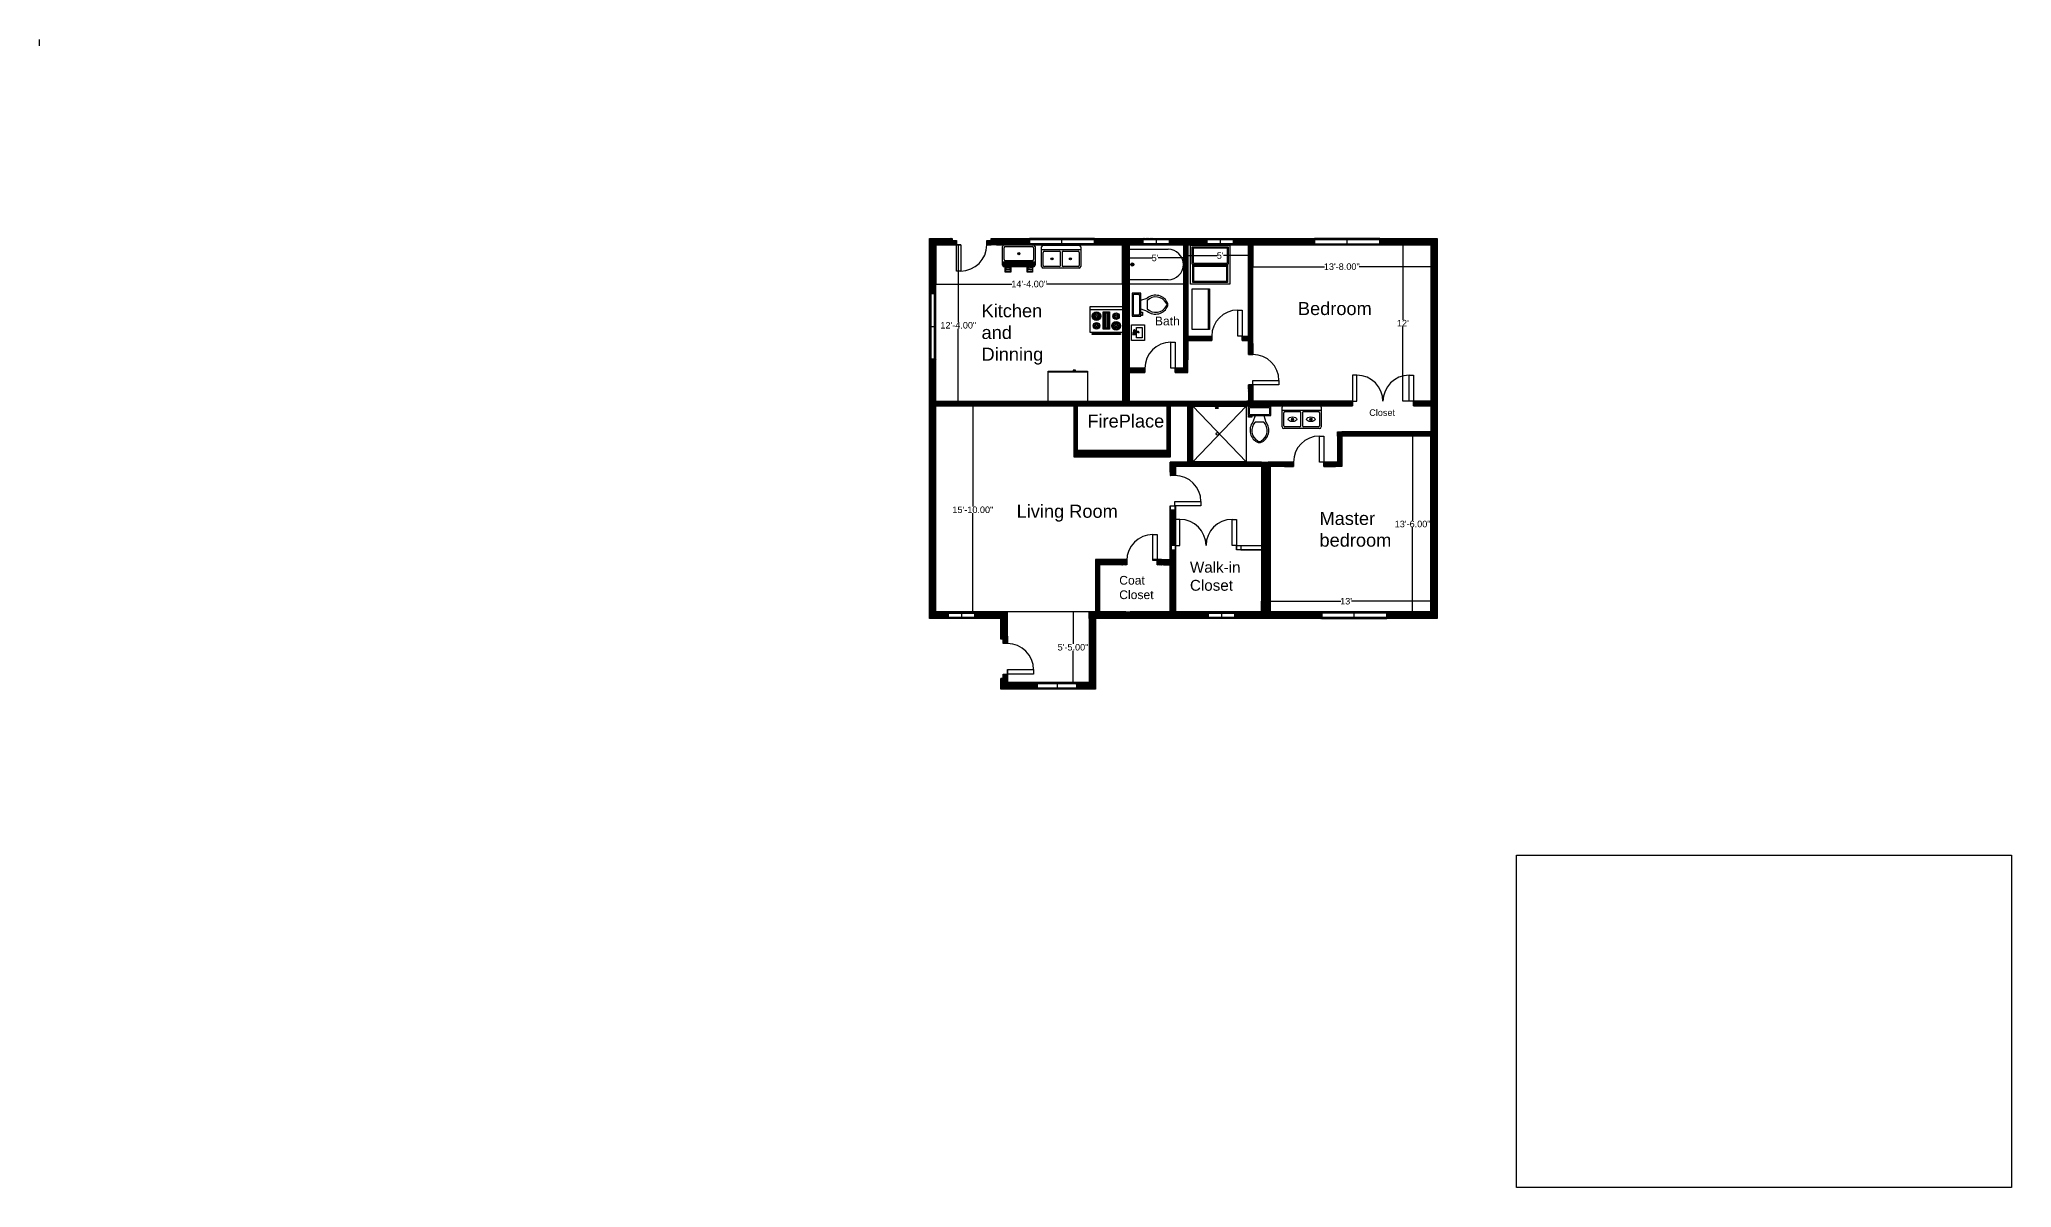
# Model space of a CAD drawing. Header units: inches. Extents: x -698 to 1119, y -392 to 665.
import ezdxf

# ---------------------------------------------------------------- set-up
doc = ezdxf.new("R2010")
doc.units = ezdxf.units.IN
doc.header["$MEASUREMENT"] = 0
for name, color, linetype in [('Dimen', 3, 'Continuous'), ('Door', 240, 'Continuous'), ('Hatches', 8, 'Continuous'), ('Offset', 2, 'Continuous'), ('Text', 7, 'Continuous'), ('Window', 40, 'Continuous')]:
    doc.layers.add(name, color=color, linetype=linetype)
doc.styles.get("Standard").update_dxf_attribs({"font": 'arial.ttf', "height": 6})
doc.dimstyles.get("Standard").update_dxf_attribs({"dimtxt": 10, "dimasz": 0.18, "dimexe": 0.18, "dimexo": 0.0625, "dimgap": 0.09, "dimtad": 0, "dimtih": 1, "dimtoh": 1, "dimzin": 0, "dimdsep": 46, "dimlunit": 3, "dimtxsty": 'Standard', "dimcen": 0.09, "dimadec": 0, "dimazin": 0, "dimtfac": 1, "dimtofl": 0, "dimtmove": 0, "dimatfit": 3, "dimfxl": 1, "dimtolj": 1, "dimtzin": 0, "dimarcsym": 0})
pattern_1 = [(45, (990.8788, -37.658), (-0.6187184, 0.6187184), []), (135, (990.8788, -37.658), (-0.6187184, -0.6187184), [])]

# ---------------------------------------------------------------- blocks, each defined once
blk = doc.blocks.new('window 4')
at = {"layer": 'Window'}
for p, q in [((0, 6), (-60, 6)), ((-60, 6), (-60, 0)), ((0, 4.8), (-60, 4.8)), ((-60, 1.2), (0, 1.2)), ((-60, 0), (0, 0)), ((-30, 1.2), (-30, 4.8)), ((0, 0), (0, 6))]:
    blk.add_line(p, q, dxfattribs=at)
blk = doc.blocks.new('window 5')
at = {"layer": 'Window'}
for p, q in [((-24, 6), (0, 6)), ((-24, 0), (-24, 6)), ((-24, 5), (0, 5)), ((0, 1), (-24, 1)), ((0, 0), (-24, 0)), ((-12, 5), (-12, 1)), ((0, 6), (0, 0))]:
    blk.add_line(p, q, dxfattribs=at)
blk = doc.blocks.new('Range-Oven - 30 in top')
for p, q in [((0, -3), (30, -3)), ((12, -6), (18, -6)), ((13, -20), (13, -6)), ((14, -6), (14, -20)), ((15, -20), (15, -6)), ((16, -6), (16, -20)), ((17, -20), (17, -6)), ((6, -24), (6, -25)), ((8, -25), (8, -24)), ((18, -20), (12, -20)), ((22, -25), (22, -24)), ((24, -24), (24, -25))]:
    blk.add_line(p, q)
for points in [[(0, -24), (0, 0), (30, 0), (30, -24)], [(12, -21), (12, -5), (18, -5), (18, -21)], [(2, -26), (2, -25), (28, -25), (28, -26)]]:
    blk.add_lwpolyline(points, close=True)
for centre, radius in [((6, -9), 4), ((6, -9), 3), ((6, -18), 3), ((6, -9), 2), ((6, -18), 2), ((6, -9), 1), ((6, -18), 1), ((24, -18), 4), ((24, -9), 3), ((24, -18), 3), ((24, -9), 2), ((24, -18), 2), ((24, -9), 1), ((24, -18), 1)]:
    blk.add_circle(centre, radius)
blk = doc.blocks.new('Sink-double - 36 in top')
for p, q in [((-18, -4), (18, -4)), ((-0.75, -18.5), (-0.75, -6.5)), ((0.75, -6.5), (0.75, -18.5))]:
    blk.add_line(p, q)
for points in [[(-16.5, 0), (16.5, 0)], [(-18, -19.5), (-18, -1.5)], [(-16.5, -18.5), (-16.5, -6.5)], [(-15.5, -5.5), (-1.75, -5.5)], [(1.75, -5.5), (15.5, -5.5)], [(16.5, -6.5), (16.5, -18.5)], [(18, -1.5), (18, -19.5)], [(16.5, -21), (-16.5, -21)], [(-1.75, -19.5), (-15.5, -19.5)], [(15.5, -19.5), (1.75, -19.5)]]:
    blk.add_lwpolyline(points)
for centre, radius in [((-8.5, -12.5), 1), ((-8.5, -12.5), 0.5), ((8.5, -12.5), 1), ((8.5, -12.5), 0.5)]:
    blk.add_circle(centre, radius)
for centre, radius, start, end in [((-16.5, -1.5), 1.5, 90, 180), ((16.5, -1.5), 1.5, 0, 90), ((-15.5, -6.5), 1, 90, 180), ((-1.75, -6.5), 1, 0, 90), ((1.75, -6.5), 1, 90, 180), ((15.5, -6.5), 1, 0, 90), ((-16.5, -19.5), 1.5, 180, 270), ((-15.5, -18.5), 1, 180, 270), ((-1.75, -18.5), 1, 270, 0), ((1.75, -18.5), 1, 180, 270), ((15.5, -18.5), 1, 270, 0), ((16.5, -19.5), 1.5, 270, 0)]:
    blk.add_arc(centre, radius, start, end)
blk = doc.blocks.new('Refrigerator-2 door - 36 in top')
for p, q in [((0, -26.999999), (36, -26.999999)), ((11, -27.999999), (11, -28.999999)), ((11, -28.999999), (13, -28.999999)), ((12, -26.999999), (12, -28.999999)), ((13, -28.999999), (13, -27.999999))]:
    blk.add_line(p, q)
blk.add_lwpolyline([(0, -27.999999), (0, 0), (36, 0), (36, -27.999999)], close=True)
blk = doc.blocks.new('Light Switch - Dual')
for p, q in [((-2.25, 4.75), (-2.5, 5)), ((-2.25, 0.25), (-2.5, 0)), ((-2.25, 4.75), (2.25, 4.75)), ((-2.25, 0.25), (-2.25, 4.75)), ((2.25, 0.25), (-2.25, 0.25)), ((-0.7854, 2.5), (-1.2183, 2.5)), ((-0.875, 4), (-1.125, 4)), ((-0.875, 1), (-1.125, 1)), ((0.7854, 2.5), (1.2182, 2.5)), ((0.875, 4), (1.125, 4)), ((0.875, 1), (1.125, 1)), ((2.25, 4.75), (2.5, 5)), ((2.25, 4.75), (2.25, 0.25)), ((2.25, 0.25), (2.5, 0))]:
    blk.add_line(p, q)
for points in [[(-2.5, 0), (-2.5, 5), (2.5, 5), (2.5, 0)], [(-0.78, 3.125), (-0.78, 2), (-1.22, 2), (-1.22, 3.125)], [(0.78, 1.875), (0.78, 3), (1.22, 3), (1.22, 1.875)]]:
    blk.add_lwpolyline(points, close=True)
for points in [[(-0.7818, 3), (-0.75, 3), (-0.75, 2), (-1.25, 2), (-1.25, 3), (-1.2219, 3)], [(0.7817, 2), (0.75, 2), (0.75, 3), (1.25, 3), (1.25, 2), (1.2219, 2)]]:
    blk.add_lwpolyline(points)
for centre in [(-1, 4), (-1, 1), (1, 4), (1, 1)]:
    blk.add_circle(centre, 0.125)
blk = doc.blocks.new('Sink-single - 30 in top')
blk.add_line((-15, -3.999996), (15, -3.999996))
for points in [[(-13.5, 0), (13.5, 0)], [(-15, -18.499996), (-15, -1.5)], [(-13.5, -17.499996), (-13.5, -6.499996)], [(-12.5, -5.499996), (12.5, -5.499996)], [(13.5, -6.499996), (13.5, -17.499996)], [(15, -1.5), (15, -18.499996)], [(13.5, -19.999996), (-13.5, -19.999996)], [(12.5, -18.499996), (-12.5, -18.499996)]]:
    blk.add_lwpolyline(points)
for radius in [1, 0.5]:
    blk.add_circle((0, -11.999996), radius)
for centre, radius, start, end in [((-13.5, -1.5), 1.5, 90, 180), ((-12.5, -6.499996), 1, 90, 180), ((-12.5, -17.499996), 1, 180, 270), ((12.5, -6.499996), 1, 0, 90), ((12.5, -17.499996), 1, 270, 0), ((13.5, -1.5), 1.5, 0, 90), ((-13.5, -18.499996), 1.5, 180, 270), ((13.5, -18.499996), 1.5, 270, 0)]:
    blk.add_arc(centre, radius, start, end)
blk = doc.blocks.new('Bath Tub - 26 x 60 in.')
for p, q in [((8, -18), (10, -18)), ((9, -17), (9, -19))]:
    blk.add_line(p, q)
blk.add_lwpolyline([(0, -36), (0, 0), (60, 0), (60, -36)], close=True)
for points in [[(4, -30), (4, -6)], [(6, -4), (42, -4)], [(42, -32), (6, -32)]]:
    blk.add_lwpolyline(points)
for radius in [1.5, 1]:
    blk.add_circle((9, -18), radius)
for centre, radius, start, end in [((5.75, -5.75), 1.77, 81.8699, 188.1301), ((42, -18), 14, 270, 90), ((5.75, -30.25), 1.77, 171.8699, 278.1301)]:
    blk.add_arc(centre, radius, start, end)
blk = doc.blocks.new('Window - Wood Frame 36 x 36 in.')
for p, q in [((1.5, 18.5), (34.5, 18.5)), ((2.5, 19.5), (33.5, 19.5)), ((2, 17.5), (34, 17.5)), ((3, 16.5), (33, 16.5))]:
    blk.add_line(p, q)
blk.add_lwpolyline([(0, 0), (0, 36), (36, 36), (36, 0)], close=True)
for points in [[(1.5, 18.5), (1.5, 34.5), (34.5, 34.5), (34.5, 18.5)], [(2.5, 19.5), (2.5, 33.5), (33.5, 33.5), (33.5, 19.5)], [(34, 17.5), (34, 1.5), (2, 1.5), (2, 17.5)], [(33, 16.5), (33, 2.5), (3, 2.5), (3, 16.5)]]:
    blk.add_lwpolyline(points)
blk = doc.blocks.new('Toilet - top')
for p, q in [((-10, -8.5), (-8, -8.5)), ((-10, -9.5), (-10, -8.5)), ((-7, -9.5), (-10, -9.5)), ((-8, -8.5), (-8, -8)), ((-7, -8), (-7, -9.5)), ((-4, -8), (-6, -14)), ((4, -14), (-4, -14)), ((4, -8), (6, -14)), ((9.5, -6), (9.5, -2))]:
    blk.add_line(p, q)
blk.add_lwpolyline([(10.5, -8), (10.5, 0), (-10.5, 0), (-10.5, -8)], close=True)
for points in [[(-9.5, -2), (-9.5, -6)], [(8.5, -1), (-8.5, -1)], [(-8.5, -7), (8.5, -7)]]:
    blk.add_lwpolyline(points)
for centre, radius, start, end in [((-8.6, -1.9), 0.884, 81.8699, 188.1301), ((-8.6, -6.1), 0.884, 171.8699, 278.1301), ((3.5, -21.6), 12.2, 141.4691, 247.9714), ((4.2, -21.8), 11.3, 136.3677, 238.9468), ((-3.5, -21.6), 12.2, 292.0284, 38.5307), ((-4.2, -21.8), 11.3, 301.053, 43.6321), ((8.6, -1.9), 0.884, 351.8699, 98.1301), ((8.6, -6.1), 0.884, 261.8699, 8.1301), ((0, -27.9), 4, 245.7318, 294.2682), ((0, -29), 4, 254.8605, 285.1395)]:
    blk.add_arc(centre, radius, start, end)
blk = doc.blocks.new('Faucet - Bathroom side')
at = {"linetype": 'Continuous'}
for p, q in [((-1.625, 0), (-1.375, 0)), ((-1.375, 0), (1.375, 0)), ((-0.88366, 0.25), (0.88424, 0.25)), ((-0.625, 4.25), (0.375, 4.25)), ((0.375, 3.75), (-0.625, 3.75)), ((-0.625, 3), (3.375, 3)), ((-0.375, 1.625), (-0.625, 1.625)), ((-0.375, 1.375), (-0.625, 1.375)), ((0.48078, 0.75), (-0.47286, 0.75)), ((-0.375, 3), (-0.375, 3.5)), ((0.125, 3.5), (0.125, 3)), ((2.875, 2), (0.375, 2)), ((0.375, 1.625), (0.625, 1.625)), ((0.375, 1.375), (0.625, 1.375)), ((4.375, 1.5), (3.375, 1.5))]:
    blk.add_line(p, q, dxfattribs=at)
for points in [[(-0.625, 3.75), (-0.625, 4.25)], [(-0.375, 4.5), (0.125, 4.5)], [(0.125, 3.5), (-0.375, 3.5)], [(0.375, 4.25), (0.375, 3.75)]]:
    blk.add_lwpolyline(points, dxfattribs=at)
blk.add_lwpolyline([(-0.375, 1), (-0.375, 2), (0.375, 2), (0.375, 1)], close=True, dxfattribs=at)
for centre in [(-0.875, 1.5), (0, 1.5), (0.875, 1.5)]:
    blk.add_circle(centre, 0.27951, dxfattribs=at)
for centre, radius, start, end in [((3.45929, -0.0281), 5.08436, 143.4467, 179.6834), ((-1.75, 1.375), 1.42522, 285.2551, 344.7449), ((-0.38253, 4.2575), 0.24259, 88.22243, 181.7776), ((-0.38253, 3.7424), 0.24259, 178.2224, 271.7776), ((0.13252, 4.2575), 0.24259, 358.2224, 91.77757), ((0.13252, 3.7424), 0.24259, 268.2224, 1.777565), ((1.75, 1.375), 1.42522, 195.2551, 254.7449), ((-2.49562, -0.286), 3.38273, 9.709485, 29.48735), ((2.96867, 1.5936), 0.41699, 347.0192, 102.9808), ((2.70708, 1.4714), 1.66816, 0.9827695, 66.39737)]:
    blk.add_arc(centre, radius, start, end, dxfattribs=at)
blk = doc.blocks.new('window3')
at = {"layer": 'Window'}
for p, q in [((-36, 6), (0, 6)), ((-36, 0), (-36, 6)), ((-36, 5), (0, 5)), ((0, 1), (-36, 1)), ((0, 0), (-36, 0)), ((-17.9, 5), (-17.9, 1)), ((0, 6), (0, 0))]:
    blk.add_line(p, q, dxfattribs=at)
blk = doc.blocks.new('blog')
at = {"layer": 'Text'}
blk.add_lwpolyline([(-24.5, 25.7), (24.7, -25.5)], dxfattribs=at)
at = {"layer": 'Window'}
for p, q in [((-24.5, -25.5), (24.7, 25.7)), ((-2.1, 25.1), (-3.7, 23.7)), ((-3.7, 23.7), (-0.6, 23.7)), ((-0.6, 23.7), (-2.1, 25.1))]:
    blk.add_line(p, q, dxfattribs=at)
blk.add_lwpolyline([(-24.5, 25.7), (24.7, 25.7), (24.7, -25.5), (-24.5, -25.5)], close=True, dxfattribs=at)
blk.add_circle((-1.7, 0.1), 1.28, dxfattribs=at)
blk = doc.blocks.new('*D26')
at = {"layer": 'Defpoints', "color": 0, "transparency": 16777216}
for p in [(128.2, 475.7), (128.2, 327.7), (148.9, 327.7)]:
    blk.add_point(p, dxfattribs=at)
at = {"layer": 'Dimen', "color": 0, "lineweight": -2, "transparency": 16777216}
for p, q in [((128.3, 475.7), (149, 475.7)), ((148.9, 475.5), (148.9, 404.9)), ((148.9, 327.9), (148.9, 398.5)), ((128.3, 327.7), (149, 327.7))]:
    blk.add_line(p, q, dxfattribs=at)
at = {"layer": 'Dimen', "color": 0, "transparency": 16777216}
for points in [[(148.8, 475.5), (148.9, 475.5), (148.9, 475.7)], [(148.8, 327.9), (148.9, 327.9), (148.9, 327.7)]]:
    blk.add_solid(points, dxfattribs=at)
at = {"layer": 'Dimen', "color": 0, "transparency": 16777216, "insert": (148.9, 401.7), "char_height": 6, "attachment_point": 5}
blk.add_mtext('\\A1;12\'-4.00"', dxfattribs=at)
blk = doc.blocks.new('*D27')
at = {"layer": 'Defpoints', "color": 0, "transparency": 16777216}
for p in [(128.2, 475.7), (300.2, 475.7), (300.2, 439.7)]:
    blk.add_point(p, dxfattribs=at)
at = {"layer": 'Dimen', "color": 0, "lineweight": -2, "transparency": 16777216}
for p, q in [((128.2, 475.6), (128.2, 439.5)), ((300.2, 475.6), (300.2, 439.5)), ((128.4, 439.7), (198.3, 439.7)), ((300.1, 439.7), (230.2, 439.7))]:
    blk.add_line(p, q, dxfattribs=at)
at = {"layer": 'Dimen', "color": 0, "transparency": 16777216}
for points in [[(128.4, 439.7), (128.4, 439.7), (128.2, 439.7)], [(300.1, 439.7), (300.1, 439.7), (300.2, 439.7)]]:
    blk.add_solid(points, dxfattribs=at)
at = {"layer": 'Dimen', "color": 0, "transparency": 16777216, "insert": (214.2, 439.7), "char_height": 6, "attachment_point": 5}
blk.add_mtext('\\A1;14\'-4.00"', dxfattribs=at)
blk = doc.blocks.new('*D28')
at = {"layer": 'Defpoints', "color": 0, "transparency": 16777216}
for p in [(300.2, 475.7), (360.2, 475.7), (360.2, 463.7)]:
    blk.add_point(p, dxfattribs=at)
at = {"layer": 'Dimen', "color": 0, "lineweight": -2, "transparency": 16777216}
for p, q in [((300.2, 475.6), (300.2, 463.5)), ((360.2, 475.6), (360.2, 463.5)), ((300.4, 463.7), (327.4, 463.7)), ((360.1, 463.7), (333.1, 463.7))]:
    blk.add_line(p, q, dxfattribs=at)
at = {"layer": 'Dimen', "color": 0, "transparency": 16777216}
for points in [[(300.4, 463.7), (300.4, 463.7), (300.2, 463.7)], [(360.1, 463.7), (360.1, 463.7), (360.2, 463.7)]]:
    blk.add_solid(points, dxfattribs=at)
at = {"layer": 'Dimen', "color": 0, "transparency": 16777216, "insert": (330.2, 463.7), "char_height": 6, "attachment_point": 5}
blk.add_mtext("\\A1;5'", dxfattribs=at)
blk = doc.blocks.new('*D29')
at = {"layer": 'Defpoints', "color": 0, "transparency": 16777216}
for p in [(360.2, 475.7), (420.2, 475.7), (420.2, 465.9)]:
    blk.add_point(p, dxfattribs=at)
at = {"layer": 'Dimen', "color": 0, "lineweight": -2, "transparency": 16777216}
for p, q in [((360.2, 475.6), (360.2, 465.8)), ((420.2, 475.6), (420.2, 465.8)), ((360.4, 465.9), (387.4, 465.9)), ((420.1, 465.9), (393.1, 465.9))]:
    blk.add_line(p, q, dxfattribs=at)
at = {"layer": 'Dimen', "color": 0, "transparency": 16777216}
for points in [[(360.4, 466), (360.4, 465.9), (360.2, 465.9)], [(420.1, 466), (420.1, 465.9), (420.2, 465.9)]]:
    blk.add_solid(points, dxfattribs=at)
at = {"layer": 'Dimen', "color": 0, "transparency": 16777216, "insert": (390.2, 465.9), "char_height": 6, "attachment_point": 5}
blk.add_mtext("\\A1;5'", dxfattribs=at)
blk = doc.blocks.new('*D30')
at = {"layer": 'Defpoints', "color": 0, "transparency": 16777216}
for p in [(420.2, 475.7), (584.2, 475.7), (584.2, 455.7)]:
    blk.add_point(p, dxfattribs=at)
at = {"layer": 'Dimen', "color": 0, "lineweight": -2, "transparency": 16777216}
for p, q in [((420.2, 475.6), (420.2, 455.5)), ((584.2, 475.6), (584.2, 455.5)), ((420.4, 455.7), (486.3, 455.7)), ((584.1, 455.7), (518.2, 455.7))]:
    blk.add_line(p, q, dxfattribs=at)
at = {"layer": 'Dimen', "color": 0, "transparency": 16777216}
for points in [[(420.4, 455.7), (420.4, 455.7), (420.2, 455.7)], [(584.1, 455.7), (584.1, 455.7), (584.2, 455.7)]]:
    blk.add_solid(points, dxfattribs=at)
at = {"layer": 'Dimen', "color": 0, "transparency": 16777216, "insert": (502.2, 455.7), "char_height": 6, "attachment_point": 5}
blk.add_mtext('\\A1;13\'-8.00"', dxfattribs=at)
blk = doc.blocks.new('*D31')
at = {"layer": 'Defpoints', "color": 0, "transparency": 16777216}
for p in [(584.2, 475.7), (558.5, 331.7), (584.2, 331.7)]:
    blk.add_point(p, dxfattribs=at)
at = {"layer": 'Dimen', "color": 0, "lineweight": -2, "transparency": 16777216}
for p, q in [((584.2, 475.7), (558.4, 475.7)), ((558.5, 475.5), (558.5, 406.8)), ((558.5, 331.9), (558.5, 400.6)), ((584.2, 331.7), (558.4, 331.7))]:
    blk.add_line(p, q, dxfattribs=at)
at = {"layer": 'Dimen', "color": 0, "transparency": 16777216}
for points in [[(558.5, 475.5), (558.6, 475.5), (558.5, 475.7)], [(558.5, 331.9), (558.6, 331.9), (558.5, 331.7)]]:
    blk.add_solid(points, dxfattribs=at)
at = {"layer": 'Dimen', "color": 0, "transparency": 16777216, "insert": (558.5, 403.7), "char_height": 6, "attachment_point": 5}
blk.add_mtext("\\A1;12'", dxfattribs=at)
blk = doc.blocks.new('*D32')
at = {"layer": 'Defpoints', "color": 0, "transparency": 16777216}
for p in [(128.2, 327.7), (162.3, 137.7), (269.3, 137.7)]:
    blk.add_point(p, dxfattribs=at)
at = {"layer": 'Dimen', "color": 0, "lineweight": -2, "transparency": 16777216}
for p, q in [((128.3, 327.7), (162.5, 327.7)), ((162.3, 327.5), (162.3, 234.9)), ((162.3, 137.9), (162.3, 228.6)), ((269.3, 137.7), (162.2, 137.7))]:
    blk.add_line(p, q, dxfattribs=at)
at = {"layer": 'Dimen', "color": 0, "transparency": 16777216}
for points in [[(162.3, 327.5), (162.4, 327.5), (162.3, 327.7)], [(162.3, 137.9), (162.4, 137.9), (162.3, 137.7)]]:
    blk.add_solid(points, dxfattribs=at)
at = {"layer": 'Dimen', "color": 0, "transparency": 16777216, "insert": (162.3, 231.8), "char_height": 6, "attachment_point": 5}
blk.add_mtext('\\A1;15\'-10.00"', dxfattribs=at)
blk = doc.blocks.new('*D33')
at = {"layer": 'Defpoints', "color": 0, "transparency": 16777216}
for p in [(428.2, 147.6), (428.2, 137.7), (584.2, 137.7)]:
    blk.add_point(p, dxfattribs=at)
at = {"layer": 'Dimen', "color": 0, "lineweight": -2, "transparency": 16777216}
for p, q in [((428.2, 137.8), (428.2, 147.8)), ((428.4, 147.6), (501.4, 147.6)), ((584.1, 147.6), (511.1, 147.6)), ((584.2, 137.8), (584.2, 147.8))]:
    blk.add_line(p, q, dxfattribs=at)
at = {"layer": 'Dimen', "color": 0, "transparency": 16777216}
for points in [[(428.4, 147.6), (428.4, 147.5), (428.2, 147.6)], [(584.1, 147.6), (584.1, 147.5), (584.2, 147.6)]]:
    blk.add_solid(points, dxfattribs=at)
at = {"layer": 'Dimen', "color": 0, "transparency": 16777216, "insert": (506.2, 147.6), "char_height": 6, "attachment_point": 5}
blk.add_mtext("\\A1;13'", dxfattribs=at)
blk = doc.blocks.new('*D34')
at = {"layer": 'Defpoints', "color": 0, "transparency": 16777216}
for p in [(567.5, 299.7), (584.2, 299.7), (584.2, 137.7)]:
    blk.add_point(p, dxfattribs=at)
at = {"layer": 'Dimen', "color": 0, "lineweight": -2, "transparency": 16777216}
for p, q in [((584.2, 299.7), (567.3, 299.7)), ((567.5, 299.5), (567.5, 221.9)), ((567.5, 137.9), (567.5, 215.5)), ((584.2, 137.7), (567.3, 137.7))]:
    blk.add_line(p, q, dxfattribs=at)
at = {"layer": 'Dimen', "color": 0, "transparency": 16777216}
for points in [[(567.5, 299.5), (567.5, 299.5), (567.5, 299.7)], [(567.5, 137.9), (567.5, 137.9), (567.5, 137.7)]]:
    blk.add_solid(points, dxfattribs=at)
at = {"layer": 'Dimen', "color": 0, "transparency": 16777216, "insert": (567.5, 218.7), "char_height": 6, "attachment_point": 5}
blk.add_mtext('\\A1;13\'-6.00"', dxfattribs=at)
blk = doc.blocks.new('*D35')
at = {"layer": 'Defpoints', "color": 0, "transparency": 16777216}
for p in [(269.3, 137.7), (254.6, 72.7), (263.4, 72.7)]:
    blk.add_point(p, dxfattribs=at)
at = {"layer": 'Dimen', "color": 0, "lineweight": -2, "transparency": 16777216}
for p, q in [((269.3, 137.7), (254.4, 137.7)), ((254.6, 137.5), (254.6, 108.4)), ((254.6, 72.9), (254.6, 102)), ((263.3, 72.7), (254.4, 72.7))]:
    blk.add_line(p, q, dxfattribs=at)
at = {"layer": 'Dimen', "color": 0, "transparency": 16777216}
for points in [[(254.6, 137.5), (254.7, 137.5), (254.6, 137.7)], [(254.6, 72.9), (254.7, 72.9), (254.6, 72.7)]]:
    blk.add_solid(points, dxfattribs=at)
at = {"layer": 'Dimen', "color": 0, "transparency": 16777216, "insert": (254.6, 105.2), "char_height": 6, "attachment_point": 5}
blk.add_mtext('\\A1;5\'-5.00"', dxfattribs=at)

msp = doc.modelspace()

# ---------------------------------------------------------------- hatches: boundary and pattern name
at = {"true_color": 0x939598}
h = msp.add_hatch(dxfattribs=at)
h.set_pattern_fill('ANSI37', color=252, scale=7)
h.set_pattern_definition(pattern_1)
edge = h.paths.add_edge_path()
edge.add_line((128.25, 327.7), (255.632, 327.7))
edge.add_line((255.632, 327.7), (255.632, 280.329))
edge.add_line((255.632, 280.329), (344.16, 280.329))
edge.add_line((344.16, 280.329), (344.16, 327.7))
edge.add_line((344.16, 327.7), (360.25, 327.7))
edge.add_line((360.25, 327.7), (360.25, 275.7))
edge.add_line((360.25, 275.7), (349.25, 275.7))
edge.add_line((349.25, 275.7), (344.25, 275.7))
edge.add_line((344.25, 275.7), (344.25, 267.384))
edge.add_line((344.25, 267.384), (348.417, 267.384))
edge.add_line((348.417, 267.384), (348.417, 263.379))
edge.add_arc((348.417, 239.379), 24, 88.011538, 90, ccw=False)
edge.add_line((349.25, 263.365), (349.25, 271.7))
edge.add_line((349.25, 271.7), (360.25, 271.7))
edge.add_line((360.25, 271.7), (428.25, 271.7))
edge.add_line((428.25, 271.7), (428.25, 137.7))
edge.add_line((428.25, 137.7), (403.365, 137.7))
edge.add_line((403.365, 137.7), (403.365, 131.7))
edge.add_line((403.365, 131.7), (483.729, 131.7))
edge.add_line((483.729, 131.7), (483.729, 137.7))
edge.add_line((483.729, 137.7), (436.152, 137.7))
edge.add_line((436.152, 137.7), (436.152, 271.119))
edge.add_line((436.152, 271.119), (436.152, 271.458))
edge.add_line((436.152, 271.458), (436.152, 271.7))
edge.add_line((436.152, 271.7), (449.56, 271.7))
edge.add_line((449.56, 271.7), (453.72, 271.7))
edge.add_line((453.72, 271.7), (453.72, 275.7))
edge.add_line((453.72, 275.7), (449.56, 275.7))
edge.add_line((449.56, 275.7), (434.25, 275.7))
edge.add_line((434.25, 275.7), (428.25, 275.7))
edge.add_line((428.25, 275.7), (364.25, 275.7))
edge.add_line((364.25, 275.7), (364.25, 327.7))
edge.add_line((364.25, 327.7), (490.047, 327.7))
edge.add_line((490.047, 327.7), (508.192, 327.7))
edge.add_line((508.192, 327.7), (508.192, 331.7))
edge.add_line((508.192, 331.7), (490.047, 331.7))
edge.add_line((490.047, 331.7), (485.047, 331.7))
edge.add_line((485.047, 331.7), (420.25, 331.7))
edge.add_line((420.25, 331.7), (420.25, 342.826))
edge.add_line((420.25, 342.826), (416.25, 342.826))
edge.add_line((416.25, 342.826), (416.25, 339.01))
edge.add_line((416.25, 339.01), (416.25, 331.7))
edge.add_line((416.25, 331.7), (414.709, 331.7))
edge.add_line((414.709, 331.7), (306.25, 331.7))
edge.add_line((306.25, 331.7), (306.25, 358.124))
edge.add_line((306.25, 358.124), (316.777, 358.124))
edge.add_line((316.777, 358.124), (316.777, 362.124))
edge.add_line((316.777, 362.124), (306.25, 362.124))
edge.add_line((306.25, 362.124), (306.25, 400.75))
edge.add_line((306.25, 400.75), (306.25, 405.75))
edge.add_line((306.25, 405.75), (306.25, 439.7))
edge.add_line((306.25, 439.7), (300.25, 439.7))
edge.add_line((300.25, 439.7), (300.25, 331.7))
edge.add_line((300.25, 331.7), (267.854, 331.7))
edge.add_line((267.854, 331.7), (267.854, 331.542))
edge.add_line((267.854, 331.542), (231.854, 331.542))
edge.add_line((231.854, 331.542), (128.25, 331.7))
edge.add_line((128.25, 331.7), (128.25, 370.709))
edge.add_line((128.25, 370.709), (122.25, 370.709))
edge.add_line((122.25, 370.709), (122.25, 131.7))
edge.add_line((122.25, 131.7), (139.926, 131.7))
edge.add_line((139.926, 131.7), (139.926, 137.7))
edge.add_line((139.926, 137.7), (128.25, 137.7))
edge.add_line((128.25, 137.7), (128.25, 327.7))
h.paths.add_polyline_path([(258.632, 327.7), (341.16, 327.7), (341.16, 286.329), (258.632, 286.329)], flags=16)
h.paths.add_polyline_path([(221.752, 72.7), (194.249, 72.7), (194.249, 76.52), (188.249, 76.52), (188.249, 72.7), (188.249, 66.7), (221.752, 66.7)], flags=17)
h.paths.add_polyline_path([(590.25, 481.7), (537.134, 481.7), (537.134, 475.7), (584.25, 475.7), (584.25, 331.7), (577.045, 331.7), (572.192, 331.7), (572.192, 327.701), (572.909, 327.7), (584.25, 327.7), (584.25, 303.7), (502.25, 303.7), (498.25, 303.677), (498.25, 299.7), (498.25, 275.7), (495.559, 275.7), (489.725, 275.7), (489.725, 271.7), (496.405, 271.7), (502.25, 271.7), (502.25, 299.7), (584.25, 299.7), (584.25, 137.7), (543.729, 137.7), (543.729, 131.7), (590.25, 131.7)])
h.paths.add_polyline_path([(477.134, 481.7), (402.203, 481.7), (402.203, 475.7), (416.25, 475.7), (416.25, 391.651), (414.429, 391.651), (414.429, 387.651), (416.269, 387.651), (416.269, 378.831), (420.25, 378.831), (420.25, 385.006), (420.25, 475.7), (477.134, 475.7)])
h.paths.add_polyline_path([(360.25, 396.131), (360.25, 475.7), (402.203, 475.7), (402.203, 481.7), (274.377, 481.7), (274.377, 475.7), (300.25, 475.7), (300.25, 439.7), (306.25, 439.7), (306.25, 475.7), (356.25, 475.7), (356.25, 400.75), (356.25, 362.124), (352.782, 362.124), (352.782, 358.124), (360.245, 358.124), (360.25, 369.884), (360.25, 387.651), (378.424, 387.651), (378.424, 391.651), (360.25, 391.651)])
h.paths.add_polyline_path([(128.25, 475.7), (143.114, 475.7), (143.114, 479.711), (143.125, 481.7), (122.25, 481.7), (122.25, 430.709), (128.25, 430.709)])
edge = h.paths.add_edge_path()
edge.add_line((184.123, 475.7), (175.119, 475.7))
edge.add_line((175.119, 475.7), (175.119, 479.711))
edge.add_line((175.119, 479.711), (179.119, 479.711))
edge.add_line((179.119, 479.711), (179.119, 481.7))
edge.add_line((179.119, 481.7), (183.952, 481.7))
edge.add_line((183.952, 481.7), (186.821, 481.7))
edge.add_line((186.821, 481.7), (274.377, 481.7))
edge.add_line((274.377, 481.7), (274.377, 475.7))
edge.add_line((274.377, 475.7), (218.274, 475.7))
edge.add_arc((218.174, 474.203), 1.5, 0, 86.176049, ccw=False)
edge.add_line((219.674, 474.203), (219.674, 457.203))
edge.add_arc((218.174, 457.203), 1.5, -90, 0, ccw=False)
edge.add_line((218.174, 455.703), (191.174, 455.703))
edge.add_arc((191.174, 457.203), 1.5, 180, 270, ccw=False)
edge.add_line((189.674, 457.203), (189.674, 459.703))
edge.add_line((189.674, 459.703), (219.674, 459.703))
edge.add_line((219.674, 459.703), (219.674, 474.203))
edge.add_arc((218.174, 474.203), 1.5, 0, 86.176049)
edge.add_line((218.274, 475.7), (184.123, 475.7))
h.paths.add_polyline_path([(331.25, 480.7), (319.25, 480.7), (319.25, 476.7), (331.25, 476.7)], flags=16)
h.paths.add_polyline_path([(343.25, 480.7), (331.25, 480.7), (331.25, 476.7), (343.25, 476.7)], flags=16)
h.paths.add_polyline_path([(274.377, 480.5), (244.377, 480.5), (244.377, 476.9), (274.377, 476.9)], flags=17)
h.paths.add_polyline_path([(244.377, 480.5), (214.377, 480.5), (214.377, 476.9), (244.377, 476.9)], flags=16)
h.paths.add_polyline_path([(390.203, 480.704), (378.203, 480.704), (378.203, 476.704), (390.203, 476.704)], flags=16)
h.paths.add_polyline_path([(402.203, 480.704), (390.203, 480.704), (390.203, 476.704), (402.203, 476.704)], flags=17)
h.paths.add_polyline_path([(269.331, 137.7), (269.331, 72.7), (257.752, 72.7), (257.752, 66.7), (275.331, 66.7), (275.331, 131.7), (379.365, 131.7), (379.365, 137.7), (349.25, 137.7), (349.25, 194.92), (349.154, 194.92), (345.154, 194.92), (345.154, 198.92), (349.154, 198.92), (349.154, 222.92), (349.25, 235.379), (348.417, 235.379), (348.417, 231.379), (344.25, 231.379), (344.25, 230.568), (344.25, 216.7), (344.25, 186.066), (332.913, 186.066), (332.123, 186.064), (332.123, 184.997), (336.123, 184.997), (336.123, 180.997), (337.913, 180.997), (344.25, 180.997), (344.25, 137.7), (307.25, 137.7), (303.25, 137.7), (279.042, 137.7), (279.042, 180.997), (296.914, 180.997), (300.118, 180.997), (300.118, 184.997), (304.111, 184.997), (304.109, 186.018), (291.914, 185.997), (275.388, 185.997), (275.388, 137.7)])
h.paths.add_polyline_path([(194.249, 115.4), (194.249, 137.7), (163.926, 137.7), (163.926, 131.7), (188.249, 131.7), (188.249, 115.4), (188.249, 112.603), (194.249, 112.603)])
h = msp.add_hatch(dxfattribs=at)
h.set_pattern_fill('ANSI37', color=252, scale=7)
h.set_pattern_definition(pattern_1)
h.paths.add_polyline_path([(420.25, 346.826), (416.269, 346.826), (416.269, 342.826), (420.25, 342.826)])
h.paths.add_polyline_path([(420.25, 378.831), (416.269, 378.831), (416.269, 374.831), (420.25, 374.831)])
h.paths.add_polyline_path([(414.429, 391.651), (410.429, 391.651), (410.429, 387.701), (414.429, 387.701)])
h.paths.add_polyline_path([(382.424, 391.651), (378.424, 391.651), (378.424, 387.701), (382.424, 387.701)])
h.paths.add_polyline_path([(352.782, 362.124), (348.782, 362.124), (348.782, 358.124), (352.782, 358.124)])
h.paths.add_polyline_path([(320.777, 362.124), (316.777, 362.124), (316.777, 358.124), (320.777, 358.124)])
h.paths.add_polyline_path([(457.72, 275.7), (453.72, 275.7), (453.72, 271.7), (457.72, 271.7)])
h.paths.add_polyline_path([(489.725, 275.7), (485.725, 275.7), (485.725, 271.7), (489.725, 271.7)])
h.paths.add_polyline_path([(512.192, 331.7), (508.192, 331.7), (508.192, 327.703), (512.192, 327.703)])
h.paths.add_polyline_path([(572.192, 331.7), (568.192, 331.7), (568.192, 327.703), (572.192, 327.703)])
h.paths.add_polyline_path([(348.417, 267.384), (344.417, 267.384), (344.417, 263.384), (348.417, 263.384)])
h.paths.add_polyline_path([(147.114, 479.711), (143.125, 479.711), (143.125, 475.711), (147.114, 475.711)])
h.paths.add_polyline_path([(304.111, 184.997), (300.118, 184.997), (300.118, 180.997), (304.118, 180.997)])
h.paths.add_polyline_path([(336.123, 184.997), (332.123, 184.997), (332.123, 180.997), (336.123, 180.997)])
h.paths.add_polyline_path([(194.249, 80.598), (190.249, 80.598), (190.249, 76.598), (194.249, 76.598)])
h.paths.add_polyline_path([(194.249, 112.603), (190.249, 112.603), (190.249, 108.603), (194.249, 108.603)])

# ---------------------------------------------------------------- linework, layer by layer
for p, q in [((128.25, 475.7), (143.125, 475.7)), ((128.25, 475.7), (143.125, 475.7)), ((128.25, 331.7), (128.25, 475.7)), ((151.114, 475.7), (142.978, 475.7)), ((143.125, 481.7), (143.125, 475.711)), ((143.125, 475.711), (151.114, 475.711)), ((175.114, 475.711), (179.119, 475.711)), ((184.123, 475.7), (175.114, 475.7)), ((179.119, 481.7), (183.952, 481.7)), ((179.119, 475.711), (179.119, 481.7)), ((183.952, 481.7), (186.821, 481.7)), ((184.123, 475.7), (300.25, 475.7)), ((184.123, 475.7), (300.25, 475.7)), ((214.377, 481.7), (214.377, 475.7)), ((214.377, 481.7), (214.377, 475.703)), ((274.377, 481.7), (214.377, 481.7)), ((214.377, 475.703), (274.377, 475.7)), ((274.377, 481.7), (274.377, 475.7)), ((274.377, 475.7), (274.377, 481.7)), ((300.25, 475.7), (300.25, 331.7)), ((306.25, 475.7), (356.25, 475.7)), ((306.25, 475.7), (306.25, 405.75)), ((306.25, 475.7), (356.25, 475.7)), ((356.25, 475.7), (356.25, 400.75)), ((360.25, 475.7), (360.25, 396.131)), ((360.25, 475.7), (416.25, 475.7)), ((416.25, 391.651), (416.25, 475.7)), ((420.25, 385.006), (420.25, 475.7)), ((420.25, 475.7), (584.25, 475.7)), ((420.25, 475.7), (584.25, 475.7)), ((584.25, 475.7), (584.25, 331.7)), ((584.25, 475.7), (584.25, 331.7)), ((306.25, 405.75), (306.25, 400.75)), ((306.25, 400.75), (306.25, 362.124)), ((356.25, 400.75), (356.25, 362.124)), ((360.25, 396.131), (360.25, 391.651)), ((360.25, 391.651), (382.424, 391.651)), ((360.25, 387.651), (382.424, 387.651)), ((360.25, 387.651), (360.25, 369.884)), ((382.424, 391.651), (382.424, 387.651)), ((410.429, 391.651), (416.25, 391.651)), ((410.429, 391.651), (410.429, 387.651)), ((410.429, 387.651), (416.25, 387.651)), ((416.269, 374.831), (416.269, 387.651)), ((420.25, 385.006), (420.25, 374.831)), ((306.25, 364.884), (306.25, 369.884)), ((360.245, 358.124), (360.25, 369.884)), ((420.25, 374.831), (416.269, 374.831)), ((416.269, 374.831), (420.298, 374.826)), ((320.782, 362.124), (306.25, 362.124)), ((316.777, 358.124), (306.25, 358.124)), ((306.25, 358.124), (320.777, 358.124)), ((306.25, 358.124), (306.25, 331.7)), ((356.25, 362.124), (344.782, 362.124)), ((348.782, 358.124), (360.245, 358.124)), ((352.782, 362.124), (356.25, 362.124)), ((416.25, 346.826), (416.25, 339.01)), ((420.269, 346.826), (416.25, 346.826)), ((420.25, 346.826), (420.25, 331.7)), ((128.25, 331.7), (300.25, 331.7)), ((128.25, 137.7), (128.25, 327.7)), ((128.25, 137.7), (128.25, 327.7)), ((128.25, 327.7), (255.632, 327.7)), ((258.632, 327.7), (341.16, 327.7)), ((306.25, 331.7), (414.709, 331.7)), ((344.16, 327.7), (360.25, 327.7)), ((360.25, 275.7), (360.25, 327.7)), ((364.25, 275.7), (364.25, 327.7)), ((364.25, 327.7), (490.047, 327.7)), ((416.25, 331.7), (414.709, 331.7)), ((416.25, 339.01), (416.25, 331.7)), ((490.047, 331.7), (420.25, 331.7)), ((420.25, 331.7), (490.047, 331.7)), ((490.047, 331.7), (485.047, 331.7)), ((485.047, 327.7), (512.192, 327.7)), ((512.192, 331.7), (490.047, 331.7)), ((512.192, 331.7), (512.192, 327.7)), ((568.192, 331.703), (568.192, 327.703)), ((577.045, 331.7), (568.192, 331.7)), ((568.192, 327.703), (572.909, 327.7)), ((572.045, 327.7), (584.25, 327.7)), ((584.25, 331.7), (577.045, 331.7)), ((577.045, 331.7), (584.25, 331.7)), ((584.25, 327.7), (584.25, 303.7)), ((498.25, 303.677), (502.25, 303.7)), ((498.25, 299.7), (498.25, 303.677)), ((498.25, 299.7), (498.25, 275.7)), ((498.25, 299.7), (498.25, 299.7)), ((584.25, 303.7), (502.25, 303.7)), ((584.25, 299.7), (502.25, 299.7)), ((584.25, 299.7), (502.25, 299.7)), ((502.25, 299.7), (502.25, 271.7)), ((584.25, 137.7), (584.25, 299.7)), ((584.25, 299.7), (584.25, 137.7)), ((344.25, 266.568), (344.25, 275.7)), ((344.387, 275.7), (344.25, 275.7)), ((349.25, 275.7), (344.387, 275.7)), ((360.25, 275.7), (349.25, 275.7)), ((428.25, 275.7), (364.25, 275.7)), ((428.25, 275.7), (434.25, 275.7)), ((449.56, 275.7), (434.25, 275.7)), ((457.725, 275.7), (449.56, 275.7)), ((495.559, 275.7), (481.725, 275.7)), ((498.25, 275.7), (495.559, 275.7)), ((344.25, 266.568), (344.25, 263.365)), ((344.25, 263.365), (344.441, 263.365)), ((349.25, 263.365), (344.417, 263.365)), ((360.25, 271.7), (349.25, 271.7)), ((349.25, 271.568), (349.25, 271.7)), ((349.25, 263.365), (349.25, 271.7)), ((428.25, 271.7), (360.25, 271.7)), ((428.25, 271.7), (428.25, 137.7)), ((449.56, 271.7), (436.152, 271.7)), ((436.152, 271.7), (436.152, 271.458)), ((436.152, 271.458), (436.152, 270.244)), ((436.152, 271.119), (436.152, 137.7)), ((449.56, 271.7), (457.72, 271.7)), ((485.725, 271.7), (496.405, 271.7)), ((502.25, 271.7), (490.559, 271.7)), ((344.25, 230.568), (344.25, 235.379)), ((344.25, 235.379), (345.953, 235.379)), ((344.25, 216.7), (344.25, 230.568)), ((344.417, 235.379), (349.25, 235.379)), ((349.25, 216.7), (349.25, 235.379)), ((344.25, 186.066), (344.25, 216.7)), ((349.154, 216.7), (349.154, 196.222)), ((349.25, 137.7), (349.25, 216.7)), ((291.914, 185.997), (275.388, 185.997)), ((275.388, 185.997), (275.388, 137.7)), ((304.144, 186.018), (291.914, 185.997)), ((304.118, 180.997), (304.109, 186.018)), ((332.913, 186.066), (328.123, 186.058)), ((336.123, 186.066), (332.123, 186.066)), ((332.123, 186.066), (332.123, 180.997)), ((332.913, 186.066), (344.25, 186.066)), ((344.25, 194.92), (344.25, 198.917)), ((349.154, 198.917), (349.25, 198.917)), ((349.25, 194.92), (349.154, 194.92)), ((405.154, 198.92), (405.154, 194.92)), ((405.154, 198.917), (428.25, 198.917)), ((428.25, 194.92), (405.154, 194.92)), ((409.154, 194.92), (428.25, 194.92)), ((296.914, 180.997), (279.042, 180.997)), ((279.042, 180.997), (279.042, 137.7)), ((304.118, 180.997), (292.196, 180.997)), ((337.913, 180.997), (332.123, 180.997)), ((337.913, 180.997), (344.25, 180.997)), ((344.25, 137.7), (344.25, 180.997)), ((194.249, 137.7), (128.25, 137.7)), ((188.249, 131.7), (188.249, 137.7)), ((194.249, 137.7), (188.249, 137.7)), ((188.249, 115.4), (188.249, 127.7)), ((194.249, 131.7), (194.249, 137.7)), ((194.249, 115.4), (194.249, 127.7)), ((275.388, 137.7), (269.331, 137.7)), ((269.331, 131.7), (269.331, 137.7)), ((269.331, 131.7), (269.331, 72.7)), ((275.331, 131.7), (275.331, 72.7)), ((303.25, 137.7), (279.042, 137.7)), ((303.25, 137.7), (307.25, 137.7)), ((344.25, 137.7), (307.25, 137.7)), ((344.25, 137.7), (307.25, 137.7)), ((428.25, 137.7), (349.25, 137.7)), ((428.25, 137.7), (349.25, 137.7)), ((584.25, 137.7), (436.152, 137.7)), ((188.249, 112.603), (188.249, 115.4)), ((194.249, 112.603), (188.249, 112.603)), ((194.249, 115.4), (194.249, 108.598)), ((188.249, 72.7), (188.249, 76.52)), ((194.249, 76.52), (188.249, 76.52)), ((188.249, 72.7), (188.249, 72.733)), ((194.249, 84.598), (194.249, 72.7)), ((194.249, 72.7), (194.249, 78.733)), ((269.331, 72.7), (194.249, 72.7)), ((269.331, 66.7), (188.249, 66.7)), ((663.312, -86.318), (1119.312, -86.318)), ((663.312, -392.318), (663.312, -86.318)), ((1119.312, -86.318), (1119.312, -392.318)), ((1119.312, -392.318), (663.312, -392.318))]:
    msp.add_line(p, q)
for points in [[(188.249, 131.7), (122.25, 131.7), (122.25, 481.7), (143.125, 481.7)], [(128.25, 331.7), (128.25, 475.7), (143.125, 475.7)], [(184.123, 475.7), (300.25, 475.7)], [(184.124, 481.7), (590.25, 481.7), (590.25, 131.7), (275.331, 131.7)], [(306.25, 475.7), (356.25, 475.7)], [(360.25, 475.7), (416.25, 475.7)], [(420.25, 475.7), (584.25, 475.7), (584.25, 331.7)], [(194.249, 137.7), (128.25, 137.7), (128.25, 327.7)], [(255.632, 331.7), (300.25, 331.7)], [(344.16, 327.7), (344.16, 280.329), (255.632, 280.329), (255.632, 327.7)], [(258.632, 331.7), (300.25, 331.7)], [(341.16, 327.7), (341.16, 286.329), (258.632, 286.329), (258.632, 327.7)], [(306.25, 331.7), (344.16, 331.7)], [(306.25, 331.7), (341.16, 331.7)], [(584.25, 327.7), (584.25, 303.7)], [(584.25, 299.7), (584.25, 137.7), (436.152, 137.7)], [(275.388, 137.7), (269.331, 137.7)], [(303.25, 137.7), (279.042, 137.7)], [(344.25, 137.7), (307.25, 137.7)], [(428.25, 137.7), (349.25, 137.7)]]:
    msp.add_lwpolyline(points)
for points in [[(364.316, 435.313), (379.424, 435.313), (379.424, 397.989), (364.316, 397.989)], [(379.424, 435.313), (380.235, 435.313), (380.235, 397.963), (379.424, 397.963)], [(308.563, 402.123), (320.331, 402.123), (320.331, 387.78), (308.563, 387.78)], [(313.021, 399.628), (318.281, 399.628), (318.281, 390.185), (313.021, 390.185)]]:
    msp.add_lwpolyline(points, close=True)
msp.add_circle((380.235, 416.638), 0.354)
msp.add_circle((380.235, 416.638), 0.354)
msp.add_circle((380.235, 416.638), 0.354)
for centre in [(456.781, 315.2), (473.781, 315.2)]:
    msp.add_ellipse(centre, major_axis=(-3.992, 0), ratio=0.5300484)
at = {"layer": 'Door'}
for points in [[(147.114, 475.711), (143.114, 475.711), (143.114, 479.711), (147.114, 479.711)], [(151.114, 451.711), (147.114, 451.711), (147.114, 475.711), (151.114, 475.711)], [(179.119, 475.711), (175.119, 475.711), (175.119, 479.711), (179.119, 479.711)], [(406.429, 415.701), (410.429, 415.701), (410.429, 391.701), (406.429, 391.701)], [(344.782, 386.124), (348.782, 386.124), (348.782, 362.124), (344.782, 362.124)], [(378.424, 391.701), (382.424, 391.701), (382.424, 387.701), (378.424, 387.701)], [(410.429, 391.701), (414.429, 391.701), (414.429, 387.701), (410.429, 387.701)], [(420.269, 378.831), (420.269, 374.831), (416.269, 374.831), (416.269, 378.831)], [(316.777, 362.124), (320.777, 362.124), (320.777, 358.124), (316.777, 358.124)], [(348.782, 362.124), (352.782, 362.124), (352.782, 358.124), (348.782, 358.124)], [(420.269, 346.826), (420.269, 342.826), (416.269, 342.826), (416.269, 346.826)], [(444.269, 350.826), (444.269, 346.826), (420.269, 346.826), (420.269, 350.826)], [(516.192, 355.703), (512.192, 355.703), (512.192, 331.703), (516.192, 331.703)], [(564.192, 355.703), (568.192, 355.703), (568.192, 331.703), (564.192, 331.703)], [(512.192, 331.703), (508.192, 331.703), (508.192, 327.703), (512.192, 327.703)], [(568.192, 331.703), (572.192, 331.703), (572.192, 327.703), (568.192, 327.703)], [(481.725, 299.7), (485.725, 299.7), (485.725, 275.7), (481.725, 275.7)], [(453.72, 275.7), (457.72, 275.7), (457.72, 271.7), (453.72, 271.7)], [(485.725, 275.7), (489.725, 275.7), (489.725, 271.7), (485.725, 271.7)], [(348.417, 267.384), (348.417, 263.384), (344.417, 263.384), (344.417, 267.384)], [(372.417, 239.379), (372.417, 235.379), (348.417, 235.379), (348.417, 239.379)], [(348.417, 235.379), (348.417, 231.379), (344.417, 231.379), (344.417, 235.379)], [(353.154, 222.92), (349.154, 222.92), (349.154, 198.92), (353.154, 198.92)], [(401.154, 222.92), (405.154, 222.92), (405.154, 198.92), (401.154, 198.92)], [(328.123, 208.997), (332.123, 208.997), (332.123, 184.997), (328.123, 184.997)], [(300.118, 184.997), (304.118, 184.997), (304.118, 180.997), (300.118, 180.997)], [(332.123, 184.997), (336.123, 184.997), (336.123, 180.997), (332.123, 180.997)], [(349.154, 198.92), (345.154, 198.92), (345.154, 194.92), (349.154, 194.92)], [(405.154, 198.92), (409.154, 198.92), (409.154, 194.92), (405.154, 194.92)], [(194.249, 112.603), (194.249, 108.603), (190.249, 108.603), (190.249, 112.603)], [(194.249, 80.598), (194.249, 76.598), (190.249, 76.598), (190.249, 80.598)], [(218.249, 84.598), (218.249, 80.598), (194.249, 80.598), (194.249, 84.598)]]:
    msp.add_lwpolyline(points, close=True, dxfattribs=at)
for centre, start, end in [((151.114, 475.711), 270, 0), ((406.429, 391.701), 90, 180), ((344.782, 362.124), 90, 180), ((420.269, 350.826), 0, 90), ((516.192, 331.703), 0, 90), ((564.192, 331.703), 90, 180), ((481.725, 275.7), 90, 180), ((348.417, 239.379), 0, 90), ((353.154, 198.92), 0, 90), ((401.154, 198.92), 90, 180), ((328.123, 184.997), 90, 180), ((194.249, 84.598), 0, 90)]:
    msp.add_arc(centre, 24, start, end, dxfattribs=at)
at = {"layer": 'Hatches'}
for p, q in [((143.125, 481.047), (143.125, 481.7)), ((143.125, 481.7), (143.125, 481.047)), ((490.047, 327.7), (485.047, 327.7))]:
    msp.add_line(p, q, dxfattribs=at)
at = {"layer": 'Offset'}
for points in [[(275.331, 131.7), (275.331, 66.7), (188.249, 66.7), (188.249, 72.733)], [(188.249, 115.4), (188.249, 131.7)]]:
    msp.add_lwpolyline(points, dxfattribs=at)
at = {"layer": 'Window'}
for p, q in [((-697.666, 658.945), (-697.666, 664.945)), ((194.249, 124.564), (194.249, 131.7))]:
    msp.add_line(p, q, dxfattribs=at)

# ---------------------------------------------------------------- block references
for name, p, rotation in [('Sink-single - 30 in top', (204.674, 455.703), 180), ('window 4', (122.25, 370.709), 270), ('Toilet - top', (309.026, 420.728), 90), ('Refrigerator-2 door - 36 in top', (267.854, 331.542), 180)]:
    msp.add_blockref(name, p, dxfattribs=dict(rotation=rotation))
for name, p in [('window 4', (274.377, 475.7)), ('Sink-double - 36 in top', (243.712, 475.385)), ('Bath Tub - 26 x 60 in.', (300.25, 475.7)), ('window 5', (343.25, 475.7)), ('Window - Wood Frame 36 x 36 in.', (362.981, 439.588)), ('window 5', (402.203, 475.704)), ('window 4', (537.134, 475.69)), ('Light Switch - Dual', (194.684, 450.591)), ('Light Switch - Dual', (214.892, 450.782)), ('Range-Oven - 30 in top', (270.25, 419.158)), ('Faucet - Bathroom side', (311.161, 393.17)), ('Sink-double - 36 in top', (465.281, 327.7)), ('Toilet - top', (426.384, 326.651)), ('window 5', (163.926, 131.7)), ('window 5', (403.365, 131.679)), ('window 4', (543.729, 131.727))]:
    msp.add_blockref(name, p)
at = {"layer": 'Text'}
msp.add_blockref('window3', (257.752, 66.7), dxfattribs=at)
at = {"layer": 'Window'}
msp.add_blockref('blog', (389.384, 301.624), dxfattribs=at)

# ---------------------------------------------------------------- texts
at = {"layer": 'Text', "attachment_point": 1}
for s, width, heights, insert, char_height in [('Kitchen and Dinning', 75.42308, [0], (170.349, 421.117), 12), ('Bedroom', 84.37653, [0], (461.812, 423.164), 12), ('Bath', 13.94055, [5.908], (330.019, 409.652), 8), ('FirePlace', 66.20625, [0], (267.852, 319.569), 12), ('Closet', 25.79464, [0], (527.518, 324.294), 6), ('Living Room', 93.47363, [0], (202.666, 236.492), 12), ('Master bedroom', 72.71473, [0], (481.706, 229.86), 12), ('Walk-in\\PCloset', 50.07713, [0], (362.344, 183.934), 10), ('Coat\\PCloset', 47.0752, [0], (297.175, 170.91), 8)]:
    msp.add_mtext_dynamic_manual_height_columns(s, width=width, gutter_width=1, heights=heights, dxfattribs=dict(at, insert=insert, char_height=char_height))

# ---------------------------------------------------------------- dimensions: what is measured, and where the dimension line sits
at = {"layer": 'Dimen'}
for base, p1, p2, picture, middle in [((148.863, 327.7), (128.25, 475.7), (128.25, 327.7), '*D26', (148.863, 401.7)), ((558.546, 331.7), (584.25, 475.7), (584.25, 331.7), '*D31', (558.546, 403.7)), ((567.5, 299.7), (584.25, 137.7), (584.25, 299.7), '*D34', (567.5, 218.7)), ((254.623, 72.7), (269.331, 137.7), (263.376, 72.7), '*D35', (254.623, 105.2))]:
    dim = msp.add_linear_dim(base=base, p1=p1, p2=p2, angle=90, dimstyle='Standard', dxfattribs=at)
    dim.commit()
    dim.dimension.update_dxf_attribs({"geometry": picture, "text_midpoint": middle})
for base, p1, p2, picture, middle in [((300.25, 439.7), (128.25, 475.7), (300.25, 475.7), '*D27', (214.25, 439.7)), ((360.25, 463.693), (300.25, 475.7), (360.25, 475.7), '*D28', (330.25, 463.693)), ((420.25, 465.948), (360.25, 475.7), (420.25, 475.7), '*D29', (390.25, 465.948)), ((584.25, 455.697), (420.25, 475.7), (584.25, 475.7), '*D30', (502.25, 455.697)), ((428.25, 147.573), (584.25, 137.7), (428.25, 137.7), '*D33', (506.25, 147.573))]:
    dim = msp.add_linear_dim(base=base, p1=p1, p2=p2, dimstyle='Standard', dxfattribs=at)
    dim.commit()
    dim.dimension.update_dxf_attribs({"geometry": picture, "text_midpoint": middle})
dim = msp.add_linear_dim(base=(162.339, 137.7), p1=(128.25, 327.7), p2=(269.331, 137.7), angle=90, dimstyle='Standard', dxfattribs=at)
dim.commit()
dim.dimension.update_dxf_attribs({"geometry": '*D32', "text_midpoint": (162.339, 231.791), "dimtype": 160})

doc.saveas('drawing.dxf')
